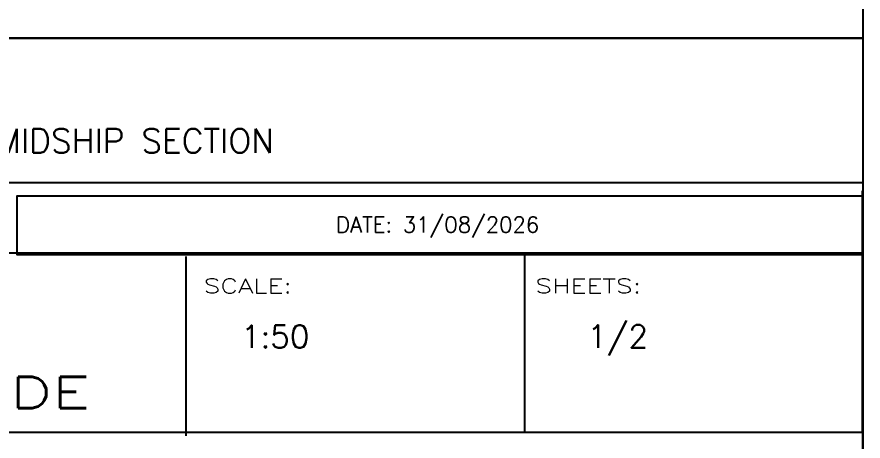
# Model space of a CAD drawing. Extents: x -333 to 85338, y -433 to 32218.
# Drawn here: x 36442 to 41333, y 3778 to 6229 of the extents above; entities that cross this region are included whole.
import ezdxf
from ezdxf.enums import TextEntityAlignment as Align

# ---------------------------------------------------------------- set-up
doc = ezdxf.new("R2010")
doc.units = 0
doc.header["$LTSCALE"] = 300
doc.layers.get('0').update_dxf_attribs({"linetype": 'CONTINUOUS'})
for name, color, linetype in [('Rev A11', 7, 'CONTINUOUS'), ('S0CO1', 1, 'CONTINUOUS'), ('S0TX2', 2, 'CONTINUOUS')]:
    doc.layers.add(name, color=color, linetype=linetype)
doc.styles.add('ROMANS', font='romans', dxfattribs={"height": 100})
doc.styles.add('Romans500', font='romans.shx', dxfattribs={"width": 0.8, "height": 500})

# ---------------------------------------------------------------- blocks, each defined once
blk = doc.blocks.new('A$C16377AD9')
at = {"layer": 'S0CO1', "color": 6}
blk.add_line((41666.7, 433.3), (41666.7, 29233.3), dxfattribs=at)
blk = doc.blocks.new('TF-2')
at = {"color": 2, "transparency": 33554687}
for p, q in [((0, 81.276), (0, 87.276)), ((-81.276, 81.276), (0, 81.276))]:
    blk.add_line(p, q, dxfattribs=at)
at = {"color": 1, "transparency": 33554687}
blk.add_line((0, 87.276), (0, 0), dxfattribs=at)
at = {"color": 4, "transparency": 33554687}
for p, q in [((0, 81.276), (-168, 81.276)), ((-65.248, 63.651), (-65.248, 80.927)), ((-32.548, 64), (-32.548, 81.276)), ((0, 64), (0, 81.276)), ((0, 64), (0, 81.276)), ((-168, 64), (0, 64))]:
    blk.add_line(p, q, dxfattribs=at)
at = {"color": 1, "transparency": 33554687, "style": 'ROMANS', "width": 1.35}
for s, p in [('SCALE:', (-63.547, 77.399)), ('SHEETS:', (-31.553, 77.4))]:
    blk.add_text(s, height=1.4, dxfattribs=at).set_placement(p)
at = {"color": 4, "transparency": 33554687, "style": 'ROMANS', "width": 1.5}
for tag, p in [('PROSJ', (-118.505, 73.949)), ('DRAWING', (-117.319, 67.819))]:
    blk.add_attdef(tag, text='', height=3, dxfattribs=at).set_placement(p, align=Align.MIDDLE)
at = {"color": 4, "transparency": 33554687, "style": 'ROMANS'}
for tag, p in [('SCALE', (-56.642, 73.215)), ('SHEET', (-23.606, 73.082))]:
    blk.add_attdef(tag, text='', height=2.2, dxfattribs=at).set_placement(p, align=Align.MIDDLE)
at = {"color": 3, "transparency": 33554687, "style": 'ROMANS'}
for tag, p in [('SCALE2', (-57.398, 69.851)), ('SCALE3', (-57.356, 67.08))]:
    blk.add_attdef(tag, text='', height=1.5, dxfattribs=at).set_placement(p, align=Align.MIDDLE)

msp = doc.modelspace()

# ---------------------------------------------------------------- linework, layer by layer
at = {"layer": 'S0CO1'}
msp.add_lwpolyline([(41333.333, 5269.769), (32933.333, 5269.769), (32933.333, 6105.822), (41333.333, 6105.822), (37133.333, 6105.822), (32933.333, 6105.822), (32933.333, 5269.769)], dxfattribs=at)
at = {"layer": 'S0CO1', "transparency": 33554687}
msp.add_lwpolyline([(41329.104, 5193.383), (36441.669, 5193.383), (36441.669, 4856.634), (41329.104, 4856.634)], close=True, dxfattribs=at)

# ---------------------------------------------------------------- block references
at = {"layer": 'Rev A11'}
ref = msp.add_blockref('TF-2', (41329.104, -5.619), dxfattribs=dict(at, xscale=59.92264314209993, yscale=59.92264314209993, zscale=59.92264314209993))
ref.add_attrib('SHEET', '1/2', dxfattribs={"layer": '0', "color": 4, "transparency": 33554687, "height": 131.8298, "style": 'ROMANS'}).set_placement((39914.562, 4373.627), align=Align.MIDDLE)
ref.add_attrib('DRAWING', 'SHELL EXPANSION S.B. SIDE', dxfattribs={"layer": '0', "color": 4, "transparency": 33554687, "height": 179.76793, "style": 'ROMANS', "width": 1.5}).set_placement((34299.05, 4058.297), align=Align.MIDDLE)
ref.add_attrib('SCALE', '1:50', dxfattribs={"layer": '0', "color": 4, "transparency": 33554687, "height": 131.8298, "style": 'ROMANS'}).set_placement((37934.994, 4381.619), align=Align.MIDDLE)
at = {"layer": 'S0CO1'}
msp.add_blockref('A$C16377AD9', (-333.333, -433.333), dxfattribs=at)

# ---------------------------------------------------------------- texts
at = {"layer": 'S0TX2', "transparency": 33554687, "style": 'Romans500'}
msp.add_text('DATE: 31/08/2026', height=90.20062, dxfattribs=at).set_placement((38873.677, 5028.786), align=Align.MIDDLE_CENTER)
at = {"layer": 'S0TX2', "color": 4, "insert": (33134.283, 5816.365), "char_height": 140, "width": 7658.7684, "attachment_point": 1, "style": 'ROMANS'}
msp.add_mtext('MAIN DIMENSIONS:\\PSEE PK DRAWING NO. 166141 - MIDSHIP SECTION', dxfattribs=at)

doc.saveas('drawing.dxf')
